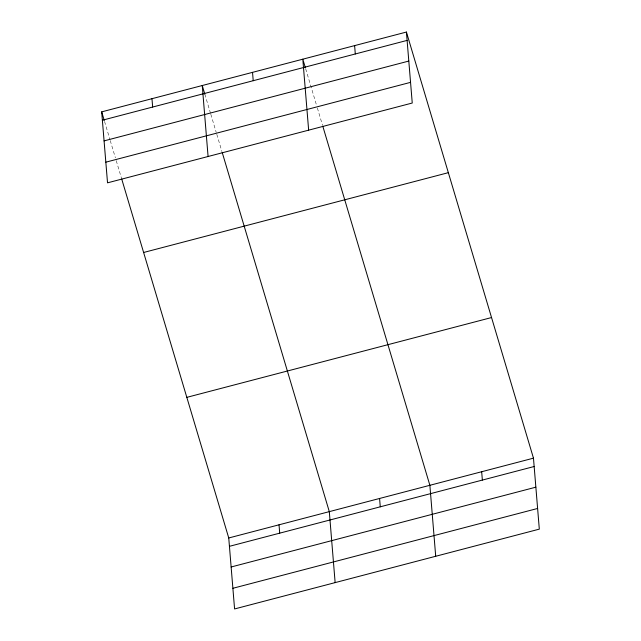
<?xml version="1.0" encoding="UTF-8"?>
<svg xmlns="http://www.w3.org/2000/svg" width="641" height="641" viewBox="0 0 641 641"><rect width="100%" height="100%" fill="white"/><g stroke="black" fill="none" stroke-linecap="round" stroke-linejoin="round"><path stroke-width="0.48" stroke-dasharray="3.21 2.4" d="M305.661 68.755L316.79 106.061M317.359 107.976L322.495 125.187M204.816 94.139L210.52 113.265M210.809 114.226L216.225 132.399M216.794 134.314L221.93 151.532M104.539 121.429L109.964 139.61M110.244 140.563L115.38 157.782M116.237 160.651L121.373 177.869"/><path stroke-width="0.96" d="M406.418 32.05L412.251 103.025L107.528 182.837L101.687 111.863L406.418 32.05L533.472 458.163L539.313 529.137L234.582 608.95L228.749 537.975L121.654 178.823M102.376 120.22L407.107 40.399M104.074 140.884L408.806 61.063M105.829 162.173L410.552 82.36M143.616 252.482L448.347 172.669M186.819 397.356L491.551 317.543M228.749 537.975L533.472 458.163M229.43 546.324L534.161 466.512M231.129 566.989L535.86 487.176M232.883 588.286L537.615 508.465M305.38 67.794L302.808 59.188L308.65 130.163M322.776 126.149L429.871 485.293L435.704 556.268M204.816 94.139L202.252 85.525L208.085 156.5M222.219 152.486L329.306 511.638L335.139 582.613M101.687 111.863L104.259 120.476M481.671 471.728L482.361 480.077M354.617 45.615L355.298 53.972M379.584 498.466L380.273 506.815M252.53 72.361L253.219 80.71M279.027 524.803L279.708 533.16M151.973 98.698L152.654 107.047"/></g></svg>
